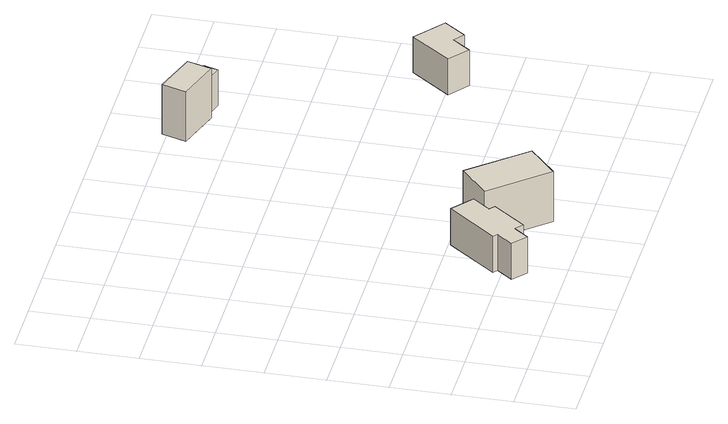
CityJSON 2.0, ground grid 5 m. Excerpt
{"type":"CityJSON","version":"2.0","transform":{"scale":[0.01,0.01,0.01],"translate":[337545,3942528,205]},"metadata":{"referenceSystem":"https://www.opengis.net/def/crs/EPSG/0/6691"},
"CityObjects":{
"building1":{"type":"Building","attributes":{"measuredHeight":5.8,"BuildingIDAttribute.prefecture":"14","BuildingIDAttribute.city":"14151","BuildingDetailAttribute.surveyYear":2015,"BuildingLandSlideRiskAttribute.description":"1","BuildingLandSlideRiskAttribute.areaType":"1"},"geometry":[{"type":"Solid","lod":"1","boundaries":[[[[0,1,2,3,4,5,6,7,8,9]],[[8,10,11,9]],[[7,12,10,8]],[[6,13,12,7]],[[5,14,13,6]],[[4,15,14,5]],[[3,16,15,4]],[[2,17,16,3]],[[1,18,17,2]],[[0,19,18,1]],[[9,11,19,0]],[[10,12,13,14,15,16,17,18,19,11]]]]}]},
"building2":{"type":"Building","attributes":{"measuredHeight":8.5,"BuildingIDAttribute.prefecture":"14","BuildingIDAttribute.city":"14151","BuildingDetailAttribute.surveyYear":2015,"BuildingLandSlideRiskAttribute.description":"1","BuildingLandSlideRiskAttribute.areaType":"1"},"geometry":[{"type":"Solid","lod":"1","boundaries":[[[[20,21,22,23]],[[22,24,25,23]],[[21,26,24,22]],[[20,27,26,21]],[[23,25,27,20]],[[24,26,27,25]]]]}]},
"building3":{"type":"Building","attributes":{"measuredHeight":4.7,"BuildingIDAttribute.prefecture":"14","BuildingIDAttribute.city":"14151","BuildingDetailAttribute.surveyYear":2015},"geometry":[{"type":"Solid","lod":"1","boundaries":[[[[28,29,30,31]],[[30,32,33,31]],[[29,34,32,30]],[[28,35,34,29]],[[31,33,35,28]],[[32,34,35,33]]]]}]},
"building4":{"type":"Building","attributes":{"measuredHeight":3.7,"BuildingIDAttribute.prefecture":"14","BuildingIDAttribute.city":"14151","BuildingDetailAttribute.surveyYear":2015},"geometry":[{"type":"Solid","lod":"1","boundaries":[[[[36,37,38,39]],[[38,40,41,39]],[[37,42,40,38]],[[36,43,42,37]],[[39,41,43,36]],[[40,42,43,41]]]]}]},
"building5":{"type":"Building","attributes":{"measuredHeight":3.7,"BuildingIDAttribute.prefecture":"14","BuildingIDAttribute.city":"14151","BuildingDetailAttribute.surveyYear":2015},"geometry":[{"type":"Solid","lod":"1","boundaries":[[[[44,45,46,47,48,49]],[[48,50,51,49]],[[47,52,50,48]],[[46,53,52,47]],[[45,54,53,46]],[[44,55,54,45]],[[49,51,55,44]],[[50,52,53,54,55,51]]]]}]}
},
"vertices":[
[504,422,790],[551,385,790],[330,108,790],[261,162,790],[164,41,790],[42,139,790],[150,275,790],[111,305,790],[442,717,790],[624,571,790],[442,717,1123],[624,571,1123],[111,305,1123],[150,275,1123],[42,139,1123],[164,41,1123],[261,162,1123],[330,108,1123],[551,385,1123],[504,422,1123],
[1056,28,723],[654,492,723],[921,722,723],[1322,259,723],[921,722,1182],[1322,259,1182],[654,492,1182],[1056,28,1182],
[2726,3338,5],[2791,3543,5],[3173,3423,5],[3109,3218,5],[3173,3423,460],[3109,3218,460],[2791,3543,460],[2726,3338,460],
[3165,3244,5],[3200,3366,5],[3332,3326,5],[3296,3205,5],[3332,3326,335],[3296,3205,335],[3200,3366,335],[3165,3244,335],
[3965,1465,108],[3845,1314,108],[3677,1448,108],[3943,1786,108],[4200,1584,108],[4053,1396,108],[4200,1584,436],[4053,1396,436],[3943,1786,436],[3677,1448,436],[3845,1314,436],[3965,1465,436]
]}
